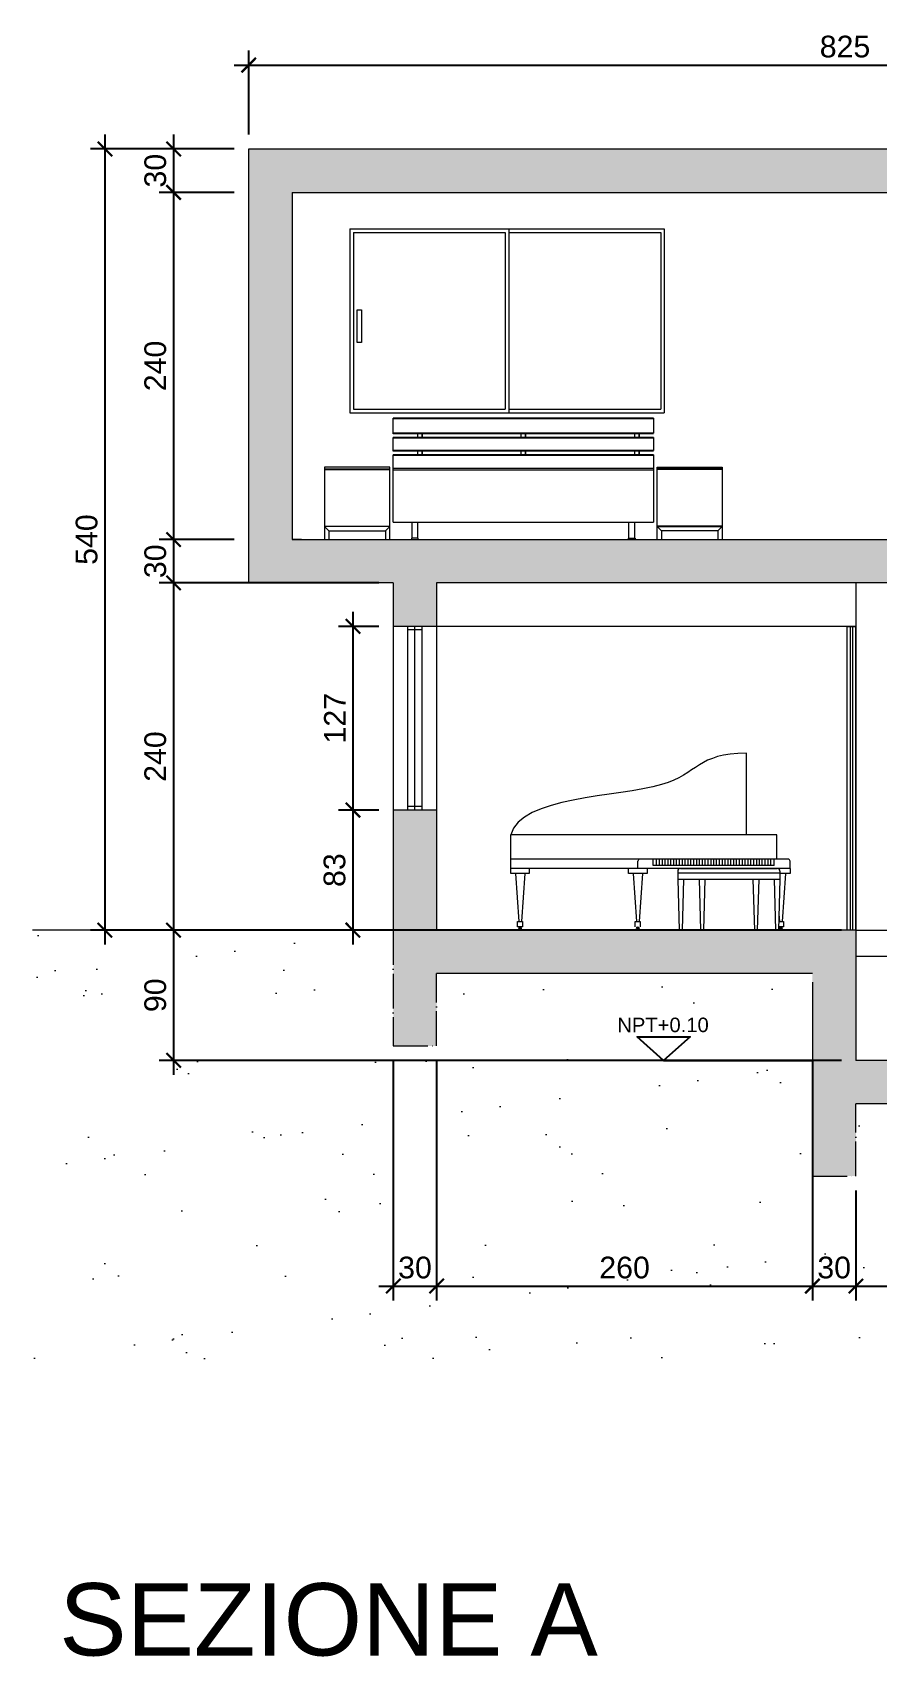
# Model space of a CAD drawing. Header units: millimetres. Extents: x 19901 to 59163, y 13732 to 30178.
# Drawn here: x 37598 to 38183, y 24945 to 26068 of the extents above; entities that cross this region are included whole.
import ezdxf
from ezdxf.enums import TextEntityAlignment as Align

# ---------------------------------------------------------------- set-up
doc = ezdxf.new("R2010")
doc.units = ezdxf.units.MM
for name, pattern in [('0', [0]), ('ACAD_ISO02W100', [15, 12, -3]), ('ACAD_ISO04W100', [30, 24, -3, 0, -3])]:
    doc.linetypes.add(name, pattern=pattern)
doc.layers.get('0').update_dxf_attribs({"lineweight": 18})
doc.layers.add('A-ANNO-SYMB', color=3, linetype='Continuous')
doc.layers.add('A-ANNO-TEXT', color=3, linetype='Continuous')
for name, color, linetype, lineweight in [('A-DOOR-FULL', 4, 'Continuous', 18), ('A-FURN', 8, 'Continuous', 13), ('CAMPITURA', 9, 'Continuous', 13), ('LINEA TERRA', 7, 'Continuous', 18), ('PROIEZIONI', 145, 'Continuous', 13), ('QUOTE', 252, 'Continuous', 13), ('Vetro', 150, 'Continuous', 15), ('Wall', 255, 'Continuous', 20)]:
    doc.layers.add(name, color=color, linetype=linetype, lineweight=lineweight)
doc.styles.add('ARIAL', font='arial.ttf')
doc.styles.get("Standard").update_dxf_attribs({"font": 'arial.ttf'})
doc.dimstyles.new('1-1', dxfattribs={"dimtxt": 15, "dimasz": 10, "dimexe": 10, "dimexo": 10, "dimgap": 5, "dimtad": 1, "dimdec": 0, "dimtxsty": 'Standard', "dimblk": 'ARCHTICK', "dimcen": 2.5, "dimdle": 10, "dimadec": 0, "dimazin": 0, "dimtfac": 1, "dimtdec": 0, "dimtmove": 0, "dimatfit": 3, "dimldrblk": 'ARCHTICK', "dimfxl": 1, "dimarcsym": 0})

# ---------------------------------------------------------------- blocks, each defined once
blk = doc.blocks.new('_ArchTick')
at = {"color": 0, "linetype": 'ByBlock', "const_width": 0.15}
blk.add_lwpolyline([(-0.5, -0.5), (0.5, 0.5)], dxfattribs=at)
blk = doc.blocks.new('*D10')
at = {"layer": 'Defpoints', "color": 0, "transparency": 16777216}
for p in [(37747.9, 25957.1), (37695.9, 25717.1), (37747.9, 25717.1)]:
    blk.add_point(p, dxfattribs=at)
at = {"layer": 'QUOTE', "color": 0, "lineweight": -2, "transparency": 16777216}
for p, q in [((37695.9, 25967.1), (37695.9, 25707.1)), ((37737.9, 25957.1), (37685.9, 25957.1)), ((37737.9, 25717.1), (37685.9, 25717.1))]:
    blk.add_line(p, q, dxfattribs=at)
at = {"layer": 'QUOTE', "color": 0, "lineweight": -2, "transparency": 16777216, "xscale": 10, "yscale": 10, "zscale": 10}
for p, rotation in [((37695.9, 25957.1), 90), ((37695.9, 25717.1), 270)]:
    blk.add_blockref('_ArchTick', p, dxfattribs=dict(at, rotation=rotation))
at = {"layer": 'QUOTE', "color": 0, "transparency": 16777216, "insert": (37683.3, 25837.1), "char_height": 15, "attachment_point": 5, "rotation": 90}
blk.add_mtext('240', dxfattribs=at)
blk = doc.blocks.new('*D11')
at = {"layer": 'Defpoints', "color": 0, "transparency": 16777216}
for p in [(37847.9, 25687.1), (37695.9, 25447.1), (37847.9, 25447.1)]:
    blk.add_point(p, dxfattribs=at)
at = {"layer": 'QUOTE', "color": 0, "lineweight": -2, "transparency": 16777216}
for p, q in [((37695.9, 25697.1), (37695.9, 25437.1)), ((37837.9, 25687.1), (37685.9, 25687.1)), ((37837.9, 25447.1), (37685.9, 25447.1))]:
    blk.add_line(p, q, dxfattribs=at)
at = {"layer": 'QUOTE', "color": 0, "lineweight": -2, "transparency": 16777216, "xscale": 10, "yscale": 10, "zscale": 10}
for p, rotation in [((37695.9, 25687.1), 90), ((37695.9, 25447.1), 270)]:
    blk.add_blockref('_ArchTick', p, dxfattribs=dict(at, rotation=rotation))
at = {"layer": 'QUOTE', "color": 0, "transparency": 16777216, "insert": (37683.3, 25567.1), "char_height": 15, "attachment_point": 5, "rotation": 90}
blk.add_mtext('240', dxfattribs=at)
blk = doc.blocks.new('*D12')
at = {"layer": 'Defpoints', "color": 0, "transparency": 16777216}
for p in [(37695.9, 25987.1), (37648.4, 25447.1), (37695.9, 25447.1)]:
    blk.add_point(p, dxfattribs=at)
at = {"layer": 'QUOTE', "color": 0, "lineweight": -2, "transparency": 16777216}
for p, q in [((37648.4, 25997.1), (37648.4, 25437.1)), ((37685.9, 25987.1), (37638.4, 25987.1)), ((37685.9, 25447.1), (37638.4, 25447.1))]:
    blk.add_line(p, q, dxfattribs=at)
at = {"layer": 'QUOTE', "color": 0, "lineweight": -2, "transparency": 16777216, "xscale": 10, "yscale": 10, "zscale": 10}
for p, rotation in [((37648.4, 25987.1), 90), ((37648.4, 25447.1), 270)]:
    blk.add_blockref('_ArchTick', p, dxfattribs=dict(at, rotation=rotation))
at = {"layer": 'QUOTE', "color": 0, "transparency": 16777216, "insert": (37635.8, 25717.1), "char_height": 15, "attachment_point": 5, "rotation": 90}
blk.add_mtext('540', dxfattribs=at)
blk = doc.blocks.new('*D13')
at = {"layer": 'Defpoints', "color": 0, "transparency": 16777216}
for p in [(38572.9, 26045.1), (37747.9, 25987.1), (38572.9, 25987.1)]:
    blk.add_point(p, dxfattribs=at)
at = {"layer": 'QUOTE', "color": 0, "lineweight": -2, "transparency": 16777216}
for p, q in [((37737.9, 26045.1), (38582.9, 26045.1)), ((37747.9, 25997.1), (37747.9, 26055.1)), ((38572.9, 25997.1), (38572.9, 26055.1))]:
    blk.add_line(p, q, dxfattribs=at)
at = {"layer": 'QUOTE', "color": 0, "lineweight": -2, "transparency": 16777216, "xscale": 10, "yscale": 10, "zscale": 10, "rotation": 180}
blk.add_blockref('_ArchTick', (37747.9, 26045.1), dxfattribs=at)
at = {"layer": 'QUOTE', "color": 0, "lineweight": -2, "transparency": 16777216, "xscale": 10, "yscale": 10, "zscale": 10}
blk.add_blockref('_ArchTick', (38572.9, 26045.1), dxfattribs=at)
at = {"layer": 'QUOTE', "color": 0, "transparency": 16777216, "insert": (38160.4, 26057.8), "char_height": 15, "attachment_point": 5}
blk.add_mtext('825', dxfattribs=at)
blk = doc.blocks.new('*D16')
at = {"layer": 'Defpoints', "color": 0, "transparency": 16777216}
for p in [(37847.9, 25367.1), (37877.9, 25367.1), (37877.9, 25201.1)]:
    blk.add_point(p, dxfattribs=at)
at = {"layer": 'QUOTE', "color": 0, "lineweight": -2, "transparency": 16777216}
for p, q in [((37847.9, 25357.1), (37847.9, 25191.1)), ((37877.9, 25357.1), (37877.9, 25191.1)), ((37837.9, 25201.1), (37887.9, 25201.1))]:
    blk.add_line(p, q, dxfattribs=at)
at = {"layer": 'QUOTE', "color": 0, "lineweight": -2, "transparency": 16777216, "xscale": 10, "yscale": 10, "zscale": 10, "rotation": 180}
blk.add_blockref('_ArchTick', (37847.9, 25201.1), dxfattribs=at)
at = {"layer": 'QUOTE', "color": 0, "lineweight": -2, "transparency": 16777216, "xscale": 10, "yscale": 10, "zscale": 10}
blk.add_blockref('_ArchTick', (37877.9, 25201.1), dxfattribs=at)
at = {"layer": 'QUOTE', "color": 0, "transparency": 16777216, "insert": (37862.9, 25213.8), "char_height": 15, "attachment_point": 5}
blk.add_mtext('30', dxfattribs=at)
blk = doc.blocks.new('*D17')
at = {"layer": 'Defpoints', "color": 0, "transparency": 16777216}
for p in [(37877.9, 25367.1), (38137.9, 25367.1), (38137.9, 25201.1)]:
    blk.add_point(p, dxfattribs=at)
at = {"layer": 'QUOTE', "color": 0, "lineweight": -2, "transparency": 16777216}
for p, q in [((37877.9, 25357.1), (37877.9, 25191.1)), ((38137.9, 25357.1), (38137.9, 25191.1)), ((37867.9, 25201.1), (38147.9, 25201.1))]:
    blk.add_line(p, q, dxfattribs=at)
at = {"layer": 'QUOTE', "color": 0, "lineweight": -2, "transparency": 16777216, "xscale": 10, "yscale": 10, "zscale": 10, "rotation": 180}
blk.add_blockref('_ArchTick', (37877.9, 25201.1), dxfattribs=at)
at = {"layer": 'QUOTE', "color": 0, "lineweight": -2, "transparency": 16777216, "xscale": 10, "yscale": 10, "zscale": 10}
blk.add_blockref('_ArchTick', (38137.9, 25201.1), dxfattribs=at)
at = {"layer": 'QUOTE', "color": 0, "transparency": 16777216, "insert": (38007.9, 25213.8), "char_height": 15, "attachment_point": 5}
blk.add_mtext('260', dxfattribs=at)
blk = doc.blocks.new('*D18')
at = {"layer": 'Defpoints', "color": 0, "transparency": 16777216}
for p in [(38137.9, 25277.1), (38167.9, 25277.1), (38167.9, 25201.1)]:
    blk.add_point(p, dxfattribs=at)
at = {"layer": 'QUOTE', "color": 0, "lineweight": -2, "transparency": 16777216}
for p, q in [((38137.9, 25267.1), (38137.9, 25191.1)), ((38167.9, 25267.1), (38167.9, 25191.1)), ((38127.9, 25201.1), (38177.9, 25201.1))]:
    blk.add_line(p, q, dxfattribs=at)
at = {"layer": 'QUOTE', "color": 0, "lineweight": -2, "transparency": 16777216, "xscale": 10, "yscale": 10, "zscale": 10, "rotation": 180}
blk.add_blockref('_ArchTick', (38137.9, 25201.1), dxfattribs=at)
at = {"layer": 'QUOTE', "color": 0, "lineweight": -2, "transparency": 16777216, "xscale": 10, "yscale": 10, "zscale": 10}
blk.add_blockref('_ArchTick', (38167.9, 25201.1), dxfattribs=at)
at = {"layer": 'QUOTE', "color": 0, "transparency": 16777216, "insert": (38152.9, 25213.8), "char_height": 15, "attachment_point": 5}
blk.add_mtext('30', dxfattribs=at)
blk = doc.blocks.new('*D19')
at = {"layer": 'Defpoints', "color": 0, "transparency": 16777216}
for p in [(38167.9, 25277.1), (38597.9, 25277.1), (38597.9, 25201.1)]:
    blk.add_point(p, dxfattribs=at)
at = {"layer": 'QUOTE', "color": 0, "lineweight": -2, "transparency": 16777216}
for p, q in [((38167.9, 25267.1), (38167.9, 25191.1)), ((38597.9, 25267.1), (38597.9, 25191.1)), ((38157.9, 25201.1), (38607.9, 25201.1))]:
    blk.add_line(p, q, dxfattribs=at)
at = {"layer": 'QUOTE', "color": 0, "lineweight": -2, "transparency": 16777216, "xscale": 10, "yscale": 10, "zscale": 10, "rotation": 180}
blk.add_blockref('_ArchTick', (38167.9, 25201.1), dxfattribs=at)
at = {"layer": 'QUOTE', "color": 0, "lineweight": -2, "transparency": 16777216, "xscale": 10, "yscale": 10, "zscale": 10}
blk.add_blockref('_ArchTick', (38597.9, 25201.1), dxfattribs=at)
at = {"layer": 'QUOTE', "color": 0, "transparency": 16777216, "insert": (38382.9, 25213.8), "char_height": 15, "attachment_point": 5}
blk.add_mtext('430', dxfattribs=at)
blk = doc.blocks.new('*D23')
at = {"layer": 'Defpoints', "color": 0, "transparency": 16777216}
for p in [(38167.9, 25447.1), (37695.9, 25357.1), (38167.9, 25357.1)]:
    blk.add_point(p, dxfattribs=at)
at = {"layer": 'QUOTE', "color": 0, "lineweight": -2, "transparency": 16777216}
for p, q in [((37695.9, 25457.1), (37695.9, 25347.1)), ((38157.9, 25447.1), (37685.9, 25447.1)), ((38157.9, 25357.1), (37685.9, 25357.1))]:
    blk.add_line(p, q, dxfattribs=at)
at = {"layer": 'QUOTE', "color": 0, "lineweight": -2, "transparency": 16777216, "xscale": 10, "yscale": 10, "zscale": 10}
for p, rotation in [((37695.9, 25447.1), 90), ((37695.9, 25357.1), 270)]:
    blk.add_blockref('_ArchTick', p, dxfattribs=dict(at, rotation=rotation))
at = {"layer": 'QUOTE', "color": 0, "transparency": 16777216, "insert": (37683.3, 25402.1), "char_height": 15, "attachment_point": 5, "rotation": 90}
blk.add_mtext('90', dxfattribs=at)
blk = doc.blocks.new('*D24')
at = {"layer": 'Defpoints', "color": 0, "transparency": 16777216}
for p in [(37747.9, 25717.1), (37695.9, 25687.1), (37747.9, 25687.1)]:
    blk.add_point(p, dxfattribs=at)
at = {"layer": 'QUOTE', "color": 0, "lineweight": -2, "transparency": 16777216}
for p, q in [((37695.9, 25727.1), (37695.9, 25677.1)), ((37737.9, 25717.1), (37685.9, 25717.1)), ((37737.9, 25687.1), (37685.9, 25687.1))]:
    blk.add_line(p, q, dxfattribs=at)
at = {"layer": 'QUOTE', "color": 0, "lineweight": -2, "transparency": 16777216, "xscale": 10, "yscale": 10, "zscale": 10}
for p, rotation in [((37695.9, 25717.1), 90), ((37695.9, 25687.1), 270)]:
    blk.add_blockref('_ArchTick', p, dxfattribs=dict(at, rotation=rotation))
at = {"layer": 'QUOTE', "color": 0, "transparency": 16777216, "insert": (37683.3, 25702.1), "char_height": 15, "attachment_point": 5, "rotation": 90}
blk.add_mtext('30', dxfattribs=at)
blk = doc.blocks.new('*D25')
at = {"layer": 'Defpoints', "color": 0, "transparency": 16777216}
for p in [(37747.9, 25987.1), (37695.9, 25957.1), (37747.9, 25957.1)]:
    blk.add_point(p, dxfattribs=at)
at = {"layer": 'QUOTE', "color": 0, "lineweight": -2, "transparency": 16777216}
for p, q in [((37695.9, 25997.1), (37695.9, 25947.1)), ((37737.9, 25987.1), (37685.9, 25987.1)), ((37737.9, 25957.1), (37685.9, 25957.1))]:
    blk.add_line(p, q, dxfattribs=at)
at = {"layer": 'QUOTE', "color": 0, "lineweight": -2, "transparency": 16777216, "xscale": 10, "yscale": 10, "zscale": 10}
for p, rotation in [((37695.9, 25987.1), 90), ((37695.9, 25957.1), 270)]:
    blk.add_blockref('_ArchTick', p, dxfattribs=dict(at, rotation=rotation))
at = {"layer": 'QUOTE', "color": 0, "transparency": 16777216, "insert": (37683.3, 25972.1), "char_height": 15, "attachment_point": 5, "rotation": 90}
blk.add_mtext('30', dxfattribs=at)
blk = doc.blocks.new('*D30')
at = {"layer": 'Defpoints', "color": 0, "transparency": 16777216}
for p in [(37847.9, 25657.1), (37820, 25530.1), (37847.9, 25530.1)]:
    blk.add_point(p, dxfattribs=at)
at = {"layer": 'QUOTE', "color": 0, "lineweight": -2, "transparency": 16777216}
for p, q in [((37820, 25667.1), (37820, 25520.1)), ((37837.9, 25657.1), (37810, 25657.1)), ((37837.9, 25530.1), (37810, 25530.1))]:
    blk.add_line(p, q, dxfattribs=at)
at = {"layer": 'QUOTE', "color": 0, "lineweight": -2, "transparency": 16777216, "xscale": 10, "yscale": 10, "zscale": 10}
for p, rotation in [((37820, 25657.1), 90), ((37820, 25530.1), 270)]:
    blk.add_blockref('_ArchTick', p, dxfattribs=dict(at, rotation=rotation))
at = {"layer": 'QUOTE', "color": 0, "transparency": 16777216, "insert": (37807.5, 25593.6), "char_height": 15, "attachment_point": 5, "rotation": 90}
blk.add_mtext('127', dxfattribs=at)
blk = doc.blocks.new('*D31')
at = {"layer": 'Defpoints', "color": 0, "transparency": 16777216}
for p in [(37847.9, 25530.1), (37820, 25447.1), (37847.9, 25447.1)]:
    blk.add_point(p, dxfattribs=at)
at = {"layer": 'QUOTE', "color": 0, "lineweight": -2, "transparency": 16777216}
for p, q in [((37820, 25540.1), (37820, 25437.1)), ((37837.9, 25530.1), (37810, 25530.1)), ((37837.9, 25447.1), (37810, 25447.1))]:
    blk.add_line(p, q, dxfattribs=at)
at = {"layer": 'QUOTE', "color": 0, "lineweight": -2, "transparency": 16777216, "xscale": 10, "yscale": 10, "zscale": 10}
for p, rotation in [((37820, 25530.1), 90), ((37820, 25447.1), 270)]:
    blk.add_blockref('_ArchTick', p, dxfattribs=dict(at, rotation=rotation))
at = {"layer": 'QUOTE', "color": 0, "transparency": 16777216, "insert": (37807.3, 25488.6), "char_height": 15, "attachment_point": 5, "rotation": 90}
blk.add_mtext('83', dxfattribs=at)

msp = doc.modelspace()

# ---------------------------------------------------------------- hatches: boundary and pattern name
at = {"layer": 'CAMPITURA'}
h = msp.add_hatch(color=256, dxfattribs=at)
h.dxf.hatch_style = 1
h.paths.add_polyline_path([(38572.9, 25987.1), (37747.9, 25987.1), (37747.9, 25687.1), (37847.9, 25687.1), (37847.9, 25657.1), (37877.9, 25657.1), (37877.9, 25687.1), (38197.9, 25687.1), (38197.9, 25702.1), (38197.9, 25717.1), (37777.9, 25717.1), (37777.9, 25957.1), (38557.9, 25957.1), (38557.9, 25927.1), (38572.9, 25927.1)])
h = msp.add_hatch(color=256, dxfattribs=at)
h.dxf.hatch_style = 1
h.paths.add_polyline_path([(37877.9, 25530.1), (37847.9, 25530.1), (37847.9, 25453.1), (37847.9, 25367.1), (37877.9, 25367.1), (37877.9, 25417.1), (38137.9, 25417.1), (38137.9, 25333.1), (38137.9, 25277.1), (38167.9, 25277.1), (38167.9, 25327.1), (38597.9, 25327.1), (38597.9, 25277.1), (38627.9, 25277.1), (38627.9, 25333.1), (38627.9, 25417.1), (38972.9, 25417.1), (38972.9, 25367.1), (39002.9, 25367.1), (39002.9, 25453.1), (39002.9, 25717.1), (38562.9, 25717.1), (38562.9, 25687.1), (38972.9, 25687.1), (38972.9, 25447.1), (38597.9, 25447.1), (38597.9, 25381.1), (38597.9, 25357.1), (38167.9, 25357.1), (38167.9, 25447.1), (38163.9, 25447.1), (38161.9, 25447.1), (37877.9, 25447.1)])
at = {"layer": 'LINEA TERRA'}
h = msp.add_hatch(dxfattribs=at)
h.set_pattern_fill('AR-SAND', color=256, scale=2)
h.set_pattern_definition([(37.5, (3718.564, 3591.935), (-3.20006, 97.88265), [0, -77.216, 0, -86.36, 0, -82.55]), (7.5, (3718.56, 3591.93), (89.90466, 143.365), [0, -41.656, 0, -69.596, 0, -26.67]), (327.5, (3656.08, 3591.935), (158.19847, 0.28744), [0, -25.4, 0, -91.44, 0, -119.38]), (317.5, (3656.08, 3591.93), (152.7113, 44.58586), [0, -12.7, 0, -59.944, 0, -68.58])])
h.paths.add_polyline_path([(39540.2, 25447.1), (39540.2, 25422.1), (39553.4, 25422.1), (39553.4, 25447.1)])
h.paths.add_polyline_path([(39399.1, 25392.1), (39286, 25392.1), (39286, 25422.1), (39311, 25422.1), (39311, 25447.1), (39251.7, 25447.1), (39251.7, 25444.1), (39002.9, 25444.1), (39002.9, 25367.1), (38972.9, 25367.1), (38972.9, 25417.1), (38627.9, 25417.1), (38627.9, 25327.1), (38627.9, 25277.1), (38597.9, 25277.1), (38597.9, 25327.1), (38167.9, 25327.1), (38167.9, 25277.1), (38137.9, 25277.1), (38137.9, 25327.1), (38137.9, 25417.1), (37877.9, 25417.1), (37877.9, 25367.1), (37847.9, 25367.1), (37847.9, 25411.1), (37847.9, 25447.1), (37598.3, 25447.1), (37598.3, 25140.9), (39858.3, 25140.9), (39858.3, 25447.1), (39578.4, 25447.1), (39578.4, 25422.1), (39603.4, 25422.1), (39603.4, 25392.1), (39490.2, 25392.1), (39490.2, 25422.1), (39515.2, 25422.1), (39515.2, 25447.1), (39374.1, 25447.1), (39374.1, 25422.1), (39399.1, 25422.1)])

# ---------------------------------------------------------------- linework, layer by layer
at = {"layer": 'A-ANNO-SYMB'}
msp.add_line((38034.9, 25357.1), (38137.9, 25357.1), dxfattribs=at)
msp.add_lwpolyline([(38034.9, 25357.1), (38016.5, 25373.3), (38053.3, 25373.4)], close=True, dxfattribs=at)
at = {"layer": 'A-DOOR-FULL'}
for p, q in [((37817.9, 25931.8), (37817.9, 25804.8)), ((37817.9, 25931.8), (37927.9, 25931.8)), ((37820.4, 25929.3), (37820.4, 25807.3)), ((37820.4, 25929.3), (37925.4, 25929.3)), ((37925.4, 25931.8), (38035.4, 25931.8)), ((37925.4, 25929.3), (37925.4, 25807.3)), ((37925.4, 25929.3), (37925.4, 25807.3)), ((37927.9, 25931.8), (37927.9, 25807.3)), ((37927.9, 25929.3), (38032.9, 25929.3)), ((37927.9, 25926.8), (37927.9, 25804.8)), ((38032.9, 25929.3), (38032.9, 25807.3)), ((38035.4, 25931.8), (38035.4, 25804.8)), ((37822.9, 25853.4), (37822.9, 25876)), ((37822.9, 25876), (37826, 25876)), ((37826, 25876), (37826, 25853.4)), ((37826, 25853.4), (37822.9, 25853.4)), ((37817.9, 25804.8), (37927.9, 25804.8)), ((37820.4, 25807.3), (37925.4, 25807.3)), ((37925.4, 25804.8), (38035.4, 25804.8)), ((37927.9, 25807.3), (38032.9, 25807.3)), ((37857.9, 25530.1), (37857.9, 25657.1)), ((37867.9, 25657.1), (37857.9, 25657.1)), ((37867.9, 25654.6), (37857.9, 25654.6)), ((37862.9, 25530.1), (37862.9, 25657.1)), ((37867.9, 25530.1), (37867.9, 25657.1)), ((37867.9, 25532.6), (37857.9, 25532.6)), ((37867.9, 25530.1), (37857.9, 25530.1))]:
    msp.add_line(p, q, dxfattribs=at)
at = {"layer": 'A-FURN'}
for p, q in [((38027.9, 25801.1), (37847.9, 25801.1)), ((37847.9, 25790.2), (37847.9, 25801.1)), ((37847.9, 25801.1), (38027.9, 25801.1)), ((38027.9, 25800.6), (37847.9, 25800.6)), ((38027.9, 25801.1), (38027.9, 25790.6)), ((38027.9, 25790.6), (37847.9, 25790.6)), ((38027.9, 25790.2), (37847.9, 25790.2)), ((37847.9, 25778.2), (37847.9, 25787.6)), ((38027.9, 25787.6), (37847.9, 25787.6)), ((38027.9, 25787.1), (37847.9, 25787.1)), ((37864.9, 25787.6), (37864.9, 25790.2)), ((37867.9, 25787.6), (37867.9, 25790.2)), ((37868.2, 25787.6), (37868.2, 25790.2)), ((37936.3, 25787.6), (37936.3, 25790.2)), ((37939.3, 25787.6), (37939.3, 25790.2)), ((37939.6, 25787.6), (37939.6, 25790.2)), ((38014.9, 25787.6), (38014.9, 25790.2)), ((38017.9, 25787.6), (38017.9, 25790.2)), ((38018.2, 25787.6), (38018.2, 25790.2)), ((38027.9, 25787.6), (38027.9, 25778.6)), ((38027.9, 25778.6), (37847.9, 25778.6)), ((38027.9, 25778.2), (37847.9, 25778.2)), ((37847.9, 25729.1), (37847.9, 25775.6)), ((38027.9, 25775.6), (37847.9, 25775.6)), ((37864.9, 25775.6), (37864.9, 25778.2)), ((37867.9, 25775.6), (37867.9, 25778.2)), ((37868.2, 25775.6), (37868.2, 25778.2)), ((37936.3, 25775.6), (37936.3, 25778.2)), ((37939.3, 25775.6), (37939.3, 25778.2)), ((37939.6, 25775.6), (37939.6, 25778.2)), ((38014.9, 25775.6), (38014.9, 25778.2)), ((38017.9, 25775.6), (38017.9, 25778.2)), ((38018.2, 25775.6), (38018.2, 25778.2)), ((38027.9, 25775.6), (38027.9, 25729.1)), ((37845.4, 25767.1), (37800.4, 25767.1)), ((37800.4, 25767.1), (37800.4, 25765.9)), ((37800.4, 25765.9), (37800.4, 25726.1)), ((37800.4, 25765.9), (37845.4, 25765.9)), ((37800.4, 25765.6), (37845.4, 25765.6)), ((37845.4, 25765.9), (37845.4, 25767.1)), ((37845.4, 25717.1), (37845.4, 25765.9)), ((38027.9, 25775.1), (37847.9, 25775.1)), ((38027.9, 25766.2), (37847.9, 25766.2)), ((38027.9, 25765.1), (37847.9, 25765.1)), ((38030.4, 25765.9), (38030.4, 25767.1)), ((38030.4, 25767.1), (38075.4, 25767.1)), ((38030.4, 25717.1), (38030.4, 25765.9)), ((38075.4, 25765.9), (38030.4, 25765.9)), ((38075.4, 25765.6), (38030.4, 25765.6)), ((38075.4, 25767.1), (38075.4, 25765.9)), ((38075.4, 25765.9), (38075.4, 25726.1)), ((37800.4, 25726.3), (37845.4, 25726.3)), ((37803.4, 25723.1), (37800.4, 25726.1)), ((37845.4, 25726.1), (37800.4, 25726.1)), ((37800.4, 25726.1), (37800.4, 25717.1)), ((37803.4, 25723.1), (37803.4, 25717.1)), ((37803.4, 25723.1), (37842.4, 25723.1)), ((37842.4, 25723.1), (37845.4, 25726.1)), ((37842.4, 25723.1), (37842.4, 25717.1)), ((37847.9, 25729.1), (38027.9, 25729.1)), ((37860.9, 25718.1), (37860.9, 25729.1)), ((37864.9, 25718.1), (37864.9, 25729.1)), ((38010.9, 25718.1), (38010.9, 25729.1)), ((38014.9, 25718.1), (38014.9, 25729.1)), ((38075.4, 25726.3), (38030.4, 25726.3)), ((38033.4, 25723.1), (38030.4, 25726.1)), ((38030.4, 25726.1), (38075.4, 25726.1)), ((38033.4, 25723.1), (38033.4, 25717.1)), ((38072.4, 25723.1), (38033.4, 25723.1)), ((38072.4, 25723.1), (38075.4, 25726.1)), ((38072.4, 25723.1), (38072.4, 25717.1)), ((38075.4, 25726.1), (38075.4, 25717.1)), ((37784.3, 25717.1), (37777.9, 25717.1)), ((37865.2, 25718.1), (37860.6, 25718.1)), ((37860.6, 25718.1), (37860.6, 25718.1)), ((37860.6, 25718.1), (37860.6, 25717.1)), ((37865.2, 25717.1), (37865.2, 25718.1)), ((38010.6, 25717.1), (38010.6, 25718.1)), ((38010.6, 25718.1), (38015.2, 25718.1)), ((38015.2, 25718.1), (38015.2, 25718.1)), ((38015.2, 25718.1), (38015.2, 25717.1)), ((38092.2, 25512.9), (38092.2, 25569.4)), ((38113.3, 25512.9), (37929.2, 25512.9)), ((37929.2, 25489.8), (37929.2, 25512.9)), ((38113.3, 25496.2), (38113.3, 25512.9)), ((38018.6, 25496.2), (37929.2, 25496.2)), ((38120.9, 25496.2), (38018.6, 25496.2)), ((38027.6, 25491.8), (38027.6, 25496.2)), ((38030.1, 25491.8), (38030.1, 25496.2)), ((38032.1, 25491.8), (38032.1, 25496.2)), ((38034.1, 25491.8), (38034.1, 25496.2)), ((38036, 25491.8), (38036, 25496.2)), ((38038, 25491.8), (38038, 25496.2)), ((38040, 25491.8), (38040, 25496.2)), ((38042, 25491.8), (38042, 25496.2)), ((38043.9, 25491.8), (38043.9, 25496.2)), ((38045.9, 25491.8), (38045.9, 25496.2)), ((38047.9, 25491.8), (38047.9, 25496.2)), ((38049.9, 25491.8), (38049.9, 25496.2)), ((38051.8, 25491.8), (38051.8, 25496.2)), ((38053.8, 25491.8), (38053.8, 25496.2)), ((38055.8, 25491.8), (38055.8, 25496.2)), ((38057.8, 25491.8), (38057.8, 25496.2)), ((38059.8, 25491.8), (38059.8, 25496.2)), ((38061.7, 25491.8), (38061.7, 25496.2)), ((38063.7, 25491.8), (38063.7, 25496.2)), ((38065.7, 25491.8), (38065.7, 25496.2)), ((38067.7, 25491.8), (38067.7, 25496.2)), ((38069.6, 25491.8), (38069.6, 25496.2)), ((38071.6, 25491.8), (38071.6, 25496.2)), ((38073.6, 25491.8), (38073.6, 25496.2)), ((38075.6, 25491.8), (38075.6, 25496.2)), ((38077.5, 25491.8), (38077.5, 25496.2)), ((38079.5, 25491.8), (38079.5, 25496.2)), ((38081.5, 25491.8), (38081.5, 25496.2)), ((38083.5, 25491.8), (38083.5, 25496.2)), ((38085.4, 25491.8), (38085.4, 25496.2)), ((38087.4, 25491.8), (38087.4, 25496.2)), ((38089.4, 25491.8), (38089.4, 25496.2)), ((38091.4, 25491.8), (38091.4, 25496.2)), ((38093.3, 25491.8), (38093.3, 25496.2)), ((38095.3, 25491.8), (38095.3, 25496.2)), ((38097.3, 25491.8), (38097.3, 25496.2)), ((38099.3, 25491.8), (38099.3, 25496.2)), ((38101.2, 25491.8), (38101.2, 25496.2)), ((38103.2, 25491.8), (38103.2, 25496.2)), ((38105.2, 25491.8), (38105.2, 25496.2)), ((38107.2, 25491.8), (38107.2, 25496.2)), ((38109.1, 25491.8), (38109.1, 25496.2)), ((38111.4, 25491.8), (38111.4, 25496.2)), ((38122.4, 25489.8), (37929.2, 25489.8)), ((37929.2, 25486.3), (37929.2, 25489.8)), ((37942, 25486.3), (37929.2, 25486.3)), ((37932.4, 25486.3), (37934.7, 25453.2)), ((37938.8, 25486.3), (37936.6, 25453.2)), ((37942, 25489.8), (37942, 25486.3)), ((38010.6, 25486.3), (38010.6, 25489.8)), ((38023.5, 25486.3), (38010.6, 25486.3)), ((38013.9, 25486.3), (38016.1, 25453.2)), ((38017.1, 25489.8), (38017.1, 25494.7)), ((38020.3, 25486.3), (38018, 25453.2)), ((38023.5, 25489.8), (38023.5, 25486.3)), ((38111.4, 25491.8), (38027.6, 25491.8)), ((38044.7, 25487.8), (38044.7, 25482.3)), ((38044.7, 25486.8), (38115.4, 25486.8)), ((38046.7, 25489.8), (38113.4, 25489.8)), ((38109.6, 25489.8), (38109.6, 25489.8)), ((38115.4, 25487.8), (38115.4, 25482.3)), ((38122.4, 25486.3), (38115.4, 25486.3)), ((38119.2, 25486.3), (38117, 25453.2)), ((38122.4, 25489.8), (38122.4, 25494.7)), ((38122.4, 25489.8), (38122.4, 25486.3)), ((38044.7, 25482.3), (38115.4, 25482.3)), ((38044.7, 25482.3), (38045.7, 25447.1)), ((38048.7, 25482.3), (38047.7, 25447.1)), ((38059.5, 25482.3), (38060.5, 25447.1)), ((38063.5, 25482.3), (38062.5, 25447.1)), ((38096.7, 25482.3), (38097.7, 25447.1)), ((38100.7, 25482.3), (38099.7, 25447.1)), ((38111.4, 25482.3), (38112.4, 25447.1)), ((38115.4, 25482.3), (38114.4, 25447.1)), ((37933.9, 25449.4), (37933.9, 25453.2)), ((37933.9, 25453.2), (37937.4, 25453.2)), ((37937.4, 25453.2), (37937.4, 25449.4)), ((38015.3, 25449.4), (38015.3, 25453.2)), ((38015.3, 25453.2), (38018.8, 25453.2)), ((38018.8, 25453.2), (38018.8, 25449.4)), ((38114.6, 25453.2), (38117.8, 25453.2)), ((38114.7, 25458.1), (38115.1, 25453.2)), ((38117.8, 25453.2), (38117.8, 25449.4)), ((37937.4, 25449.4), (37933.9, 25449.4)), ((37935.3, 25447.5), (37935.3, 25449.4)), ((37936, 25447.5), (37935.3, 25447.5)), ((37936, 25447.5), (37936, 25449.4)), ((38016.7, 25447.5), (38016.7, 25449.4)), ((38017.4, 25447.5), (38016.7, 25447.5)), ((38017.4, 25447.5), (38017.4, 25449.4)), ((38117.8, 25449.4), (38114.5, 25449.4)), ((38115.7, 25447.5), (38115.7, 25449.4)), ((38116.4, 25447.5), (38115.7, 25447.5)), ((38116.4, 25447.5), (38116.4, 25449.4))]:
    msp.add_line(p, q, dxfattribs=at)
for centre in [(37935.6, 25448.2), (38017.1, 25448.2), (38116, 25448.2)]:
    msp.add_circle(centre, 0.213, dxfattribs=at)
for centre, radius, start, end in [((38018.6, 25494.7), 1.5, 90, 180), ((38120.9, 25494.7), 1.5, 0, 90), ((38046.7, 25487.8), 2, 90, 180), ((38113.4, 25487.8), 2, 0, 90), ((37935.6, 25448.2), 1.09, 108.225, 71.775), ((38017.1, 25448.2), 1.09, 108.225, 71.775), ((38116, 25448.2), 1.09, 108.225, 71.775)]:
    msp.add_arc(centre, radius, start, end, dxfattribs=at)
msp.add_open_spline([(38092.2, 25569.4), (38058.1, 25569.4), (38060.2, 25538.3), (37935.7, 25539.6), (37929.2, 25512.9)], degree=3, knots=[0, 0, 0, 0, 79.03709, 172.509295, 172.509295, 172.509295, 172.509295], dxfattribs=at)
at = {"layer": 'PROIEZIONI', "linetype": 'ACAD_ISO02W100'}
for p, q in [((38163.9, 25657.1), (38167.9, 25657.1)), ((38167.9, 25447.1), (38163.9, 25447.1))]:
    msp.add_line(p, q, dxfattribs=at)
at = {"layer": 'PROIEZIONI', "linetype": '0'}
msp.add_line((38165.9, 25447.1), (38165.9, 25657.1), dxfattribs=at)
msp.add_lwpolyline([(38163.9, 25657.1), (38163.9, 25447.1), (38161.9, 25447.1), (38161.9, 25657.1), (38163.9, 25657.1)], dxfattribs=at)
at = {"layer": 'Vetro'}
for p, q in [((37877.9, 25657.1), (37877.9, 25447.1)), ((38167.9, 25657.1), (37877.9, 25657.1)), ((38167.9, 25447.1), (38167.9, 25657.1))]:
    msp.add_line(p, q, dxfattribs=at)
at = {"layer": 'Wall'}
for p, q in [((37747.9, 25987.1), (38572.9, 25987.1)), ((37747.9, 25687.1), (37747.9, 25987.1)), ((37777.9, 25957.1), (37777.9, 25717.1)), ((37777.9, 25957.1), (38557.9, 25957.1)), ((37777.9, 25717.1), (38197.9, 25717.1)), ((37847.9, 25687.1), (37747.9, 25687.1)), ((37847.9, 25687.1), (37847.9, 25447.1)), ((37877.9, 25687.1), (37877.9, 25447.1)), ((38197.9, 25687.1), (37877.9, 25687.1)), ((38167.9, 25687.1), (38167.9, 25447.1)), ((37877.9, 25657.1), (37847.9, 25657.1)), ((37877.9, 25530.1), (37847.9, 25530.1)), ((37847.9, 25447.1), (37598.3, 25447.1)), ((38167.9, 25447.1), (37877.9, 25447.1)), ((38167.9, 25447.1), (38167.9, 25357.1)), ((38167.9, 25447.1), (38597.9, 25447.1)), ((38167.9, 25429.1), (38197.9, 25429.1)), ((38597.9, 25357.1), (38167.9, 25357.1))]:
    msp.add_line(p, q, dxfattribs=at)
at = {"layer": 'Wall', "linetype": 'ACAD_ISO04W100'}
for p, q in [((37847.9, 25447.1), (37847.9, 25367.1)), ((37877.9, 25367.1), (37877.9, 25417.1)), ((37847.9, 25367.1), (37877.9, 25367.1)), ((38137.9, 25327.1), (38137.9, 25277.1)), ((38167.9, 25277.1), (38167.9, 25327.1)), ((38137.9, 25277.1), (38167.9, 25277.1))]:
    msp.add_line(p, q, dxfattribs=at)
at = {"layer": 'Wall', "linetype": '0'}
for p, q in [((38137.9, 25417.1), (37877.9, 25417.1)), ((38137.9, 25411.1), (38137.9, 25327.1)), ((38597.9, 25327.1), (38167.9, 25327.1))]:
    msp.add_line(p, q, dxfattribs=at)

# ---------------------------------------------------------------- texts
at = {"layer": 'A-ANNO-TEXT', "style": 'ARIAL'}
msp.add_text('NPT+0.10', height=10, rotation=0.065, dxfattribs=at).set_placement((38034.5, 25376.6), align=Align.CENTER)
at = {"layer": 'A-ANNO-TEXT', "insert": (37616.8, 24995.7), "char_height": 50, "attachment_point": 1}
msp.add_mtext_dynamic_manual_height_columns('\\pt400;SEZIONE A', width=1017.121, gutter_width=12.5, heights=[0], dxfattribs=at)

# ---------------------------------------------------------------- dimensions: what is measured, and where the dimension line sits
at = {"layer": 'QUOTE'}
for base, p1, p2, angle, picture, middle in [((38572.9, 26045.1), (37747.9, 25987.1), (38572.9, 25987.1), 0, '*D13', (38160.4, 26057.8)), ((37648.4, 25447.1), (37695.9, 25987.1), (37695.9, 25447.1), 90, '*D12', (37635.8, 25717.1)), ((37695.9, 25717.1), (37747.9, 25957.1), (37747.9, 25717.1), 90, '*D10', (37683.3, 25837.1)), ((37695.9, 25447.1), (37847.9, 25687.1), (37847.9, 25447.1), 90, '*D11', (37683.3, 25567.1)), ((37820, 25530.1), (37847.9, 25657.1), (37847.9, 25530.1), 90, '*D30', (37807.5, 25593.6)), ((37820, 25447.1), (37847.9, 25530.1), (37847.9, 25447.1), 90, '*D31', (37807.3, 25488.6)), ((37695.9, 25357.1), (38167.9, 25447.1), (38167.9, 25357.1), 90, '*D23', (37683.3, 25402.1)), ((38137.9, 25201.1), (37877.9, 25367.1), (38137.9, 25367.1), 0, '*D17', (38007.9, 25213.8)), ((38597.9, 25201.1), (38167.9, 25277.1), (38597.9, 25277.1), 0, '*D19', (38382.9, 25213.8))]:
    dim = msp.add_linear_dim(base=base, p1=p1, p2=p2, angle=angle, dimstyle='1-1', dxfattribs=at)
    dim.commit()
    dim.dimension.update_dxf_attribs({"geometry": picture, "text_midpoint": middle})
for base, p1, p2, angle, picture, middle in [((37695.9, 25957.1), (37747.9, 25987.1), (37747.9, 25957.1), 90, '*D25', (37695.9, 25972.1)), ((37695.9, 25687.1), (37747.9, 25717.1), (37747.9, 25687.1), 90, '*D24', (37695.9, 25702.1)), ((37877.9, 25201.1), (37847.9, 25367.1), (37877.9, 25367.1), 0, '*D16', (37862.9, 25201.1)), ((38167.9, 25201.1), (38137.9, 25277.1), (38167.9, 25277.1), 0, '*D18', (38152.9, 25201.1))]:
    dim = msp.add_linear_dim(base=base, p1=p1, p2=p2, angle=angle, dimstyle='1-1', dxfattribs=at)
    dim.commit()
    dim.dimension.update_dxf_attribs({"geometry": picture, "text_midpoint": middle, "dimtype": 160})

doc.saveas('drawing.dxf')
